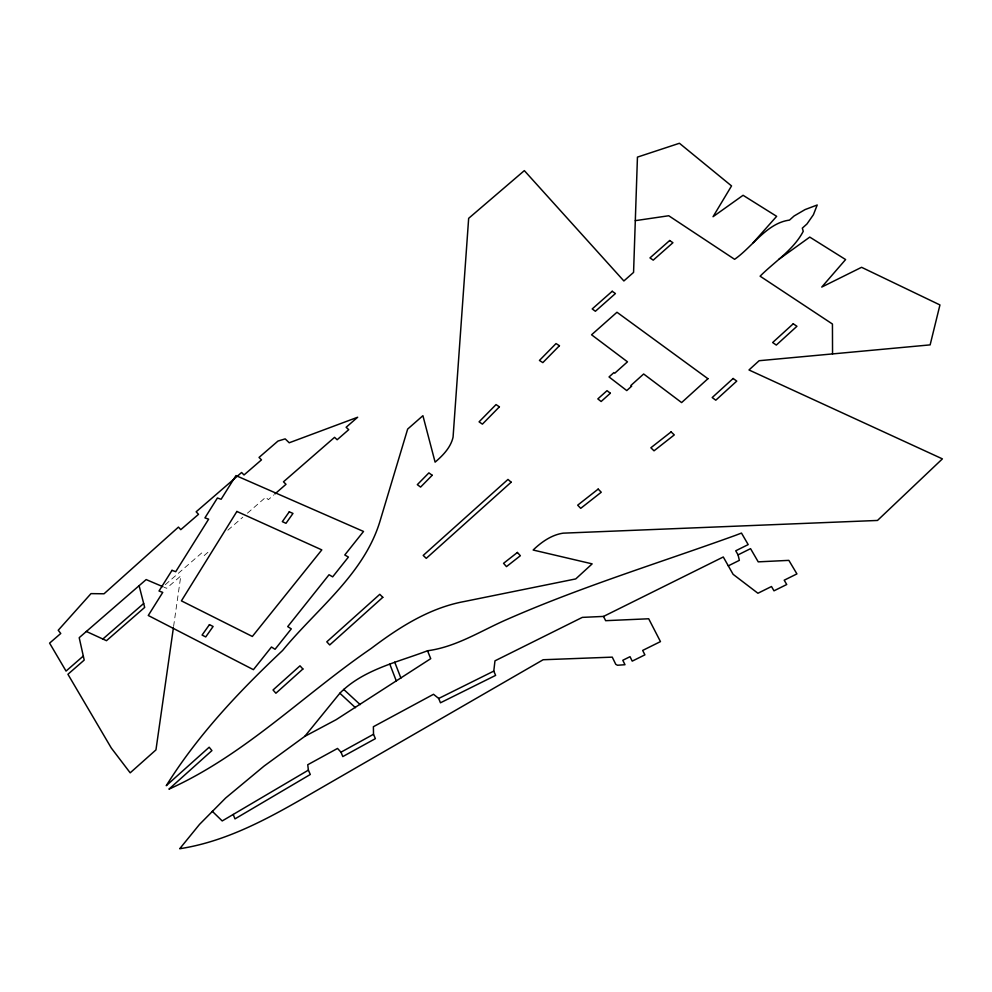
<?xml version="1.0" encoding="UTF-8"?>
<svg xmlns="http://www.w3.org/2000/svg" width="992" height="992" viewBox="0 0 992 992"><rect width="100%" height="100%" fill="white"/><g stroke="black" fill="none" stroke-linecap="round" stroke-linejoin="round"><path stroke-width="0.74" stroke-dasharray="4.96 3.72" d="M173.588 626.448L180.804 575.93L166.606 588.293L164.151 587.252M165.218 584.734L201.847 552.842L204.253 555.495L209.87 550.61M227.85 530.212L242.804 517.192M247.417 513.186L265.831 497.166L268.324 499.695L273.854 494.896"/><path stroke-width="1.49" d="M233.207 814.457L234.98 818.884L310.298 774.479L308.388 770.139L307.743 764.745L337.528 748.439L340.988 752.184L342.798 756.586L375.385 738.643L373.513 734.278L373.389 726.714L433.516 694.288L438.712 698.467L440.46 702.795L495.628 675.378L493.78 671.1L494.971 660.833L582.316 617.384L603.533 616.416L723.28 556.983L733.113 574.331L757.925 593.253L771.491 586.52L773.983 590.823L786.73 584.511L784.201 580.208L796.923 573.897L788.851 560.368L758.223 561.856L750.547 548.65L738.073 554.863L739.35 560.356L728.302 565.849M173.377 627.973L155.955 749.89L130.188 772.83L111.29 748.005L67.927 674.275L84.208 660.089L79.199 637.682L146.159 579.576L162.924 586.718M603.533 616.416L605.641 620.682L648.694 618.772L660.461 641.601L642.667 650.43L644.899 654.844L632.226 661.131L630.019 656.692L622.802 660.275L624.997 664.714L617.495 665.248L615.784 664.342L612.262 657.138L543.145 659.742L312.864 792.72C271.213 816.887 228.036 841.328 179.713 848.73L199.504 824.414L225.643 798.014L264.095 766.06L304.73 736.399L339.859 693.222C363.047 669.637 397.631 662.185 427.527 650.764C456.63 646.871 480.946 630.701 507.346 619.281C581.647 586.644 659.395 562.861 735.618 535.308L741.483 533.076L748.191 544.596L735.729 550.796L738.073 554.863M753.188 242.693L776.649 216.33L743.082 195.3L713.037 216.715L731.538 185.926L679.433 143.27L637.447 157.108L633.566 272.403L623.881 280.959L524.334 170.624L468.658 218.327L453.071 437.125C450.814 447.38 442.878 455.526 435.104 462.148L422.914 415.685L407.662 429.077L380.283 520.23C364.498 573.959 316.733 608.877 282.608 650.479C239.233 691.288 197.929 734.973 166.247 785.689L209.176 747.224L211.928 750.597L168.938 789.161C244.702 755.073 303.428 694.884 371.144 648.483C399.168 627.291 429.586 607.798 464.74 601.425L575.744 578.919L592.162 563.865L533.138 550.027C541.396 542.078 551.577 534.862 563.134 533.163L877.486 520.453L942.4 458.874L748.985 369.966L759.128 360.716L930.136 344.881L939.945 304.941L861.577 267.307L821.748 287.072L845.606 259.557L809.77 237.1L778.869 259.321M83.303 656.047L66.042 671.076L49.6 643.126L60.76 633.479L58.23 630.255L90.991 593.625L104.024 593.786L178.448 527.099L180.78 529.666L198.512 514.327L196.156 511.785L241.602 472.502L244.02 474.957L261.479 459.866L259.036 457.436L277.996 441.043L285.188 438.873L289.218 442.779L357.666 417.235L346.134 427.267L348.725 429.672L337.144 439.754L334.564 437.336L283.476 481.802L285.994 484.307L274.958 493.929M102.858 639.022L143.666 603.496M304.73 736.399L336.114 719.696L430.726 658.663L427.527 650.764M308.388 770.139L222.208 820.942L212.288 811.295M340.988 752.184L373.513 734.278M438.712 698.467L493.78 671.1M635.302 220.658L668.732 215.748L734.601 259.309C752.395 246.971 766.791 223.026 789.483 220.112L794.108 215.983L805.07 209.585L817.21 204.997L813.415 214.718L806.967 223.969L802.33 228.135L803.235 231.334C793.538 249.897 774.603 261.628 760.108 276.185L832.437 324.024L832.548 353.921M86.366 631.458L106.479 640.683L144.671 607.414L139.103 585.702M343.666 689.366L360.17 704.618M339.859 693.222L355.446 707.693M394.717 662.148L400.917 678.082M389.831 664.194L396.341 681.058M236.89 511.45L181.412 600.867L252.34 636.455L321.805 549.89L236.89 511.45M172 570.338L159.018 591.009L162.75 592.41L148.267 615.486L253.419 669.674L271.473 647.007L275.044 649.289L291.288 628.866L287.705 626.622L329.046 574.728L332.655 576.86L348.403 557.07L344.782 554.974L363.518 531.452L235.96 475.59L221.129 499.249L217.409 498.009L204.922 517.886L208.642 519.163L175.72 571.702L172 570.338M209.448 624.638L202.083 635.066L205.728 636.926L213.106 626.485L209.448 624.638M289.292 511.798L282.323 521.656L285.994 523.305L292.975 513.434L289.292 511.798M432.19 475.28L420.596 487.084L417.322 484.654L428.904 472.874L432.19 475.28M499.398 406.844L482.41 424.142L479.074 421.848L496.037 404.587L499.398 406.844M559.438 345.712L542.835 362.613L539.437 360.443L556.016 343.579L559.438 345.712M733.138 378.485L712.194 397.544L715.79 400.198L736.758 381.102L733.138 378.485M793.24 323.789L772.644 342.538L776.314 345.067L796.936 326.281L793.24 323.789M707.928 378.708L681.616 402.578L643.659 373.996L630.825 385.528L631.668 386.161L626.758 390.575L609.038 376.948L613.899 372.595L614.73 373.228L627.477 361.82L591.567 334.788L616.974 312.257L707.928 378.708M302.895 669.005L275.888 693.234L273.036 689.986L300.006 665.818L302.895 669.005M382.8 597.333L329.716 644.949L326.79 641.824L379.787 594.32L382.8 597.333M511.165 482.199L426.262 558.347L423.2 555.421L507.978 479.434L511.165 482.199M610.34 393.241L601.14 401.5L597.829 398.908L607.03 390.674L610.34 393.241M612.213 291.264L592.212 308.934L595.386 311.265L615.412 293.558L612.213 291.264M669.662 240.523L649.971 257.908L653.22 260.14L672.923 242.718L669.662 240.523M517.402 552.457L503.552 563.32L506.478 566.618L520.354 555.731L517.402 552.457M598.176 489.093L577.679 505.176L580.729 508.338L601.251 492.23L598.176 489.093M671.088 431.904L650.864 447.776L654.026 450.814L674.287 434.905L671.088 431.904"/></g></svg>
